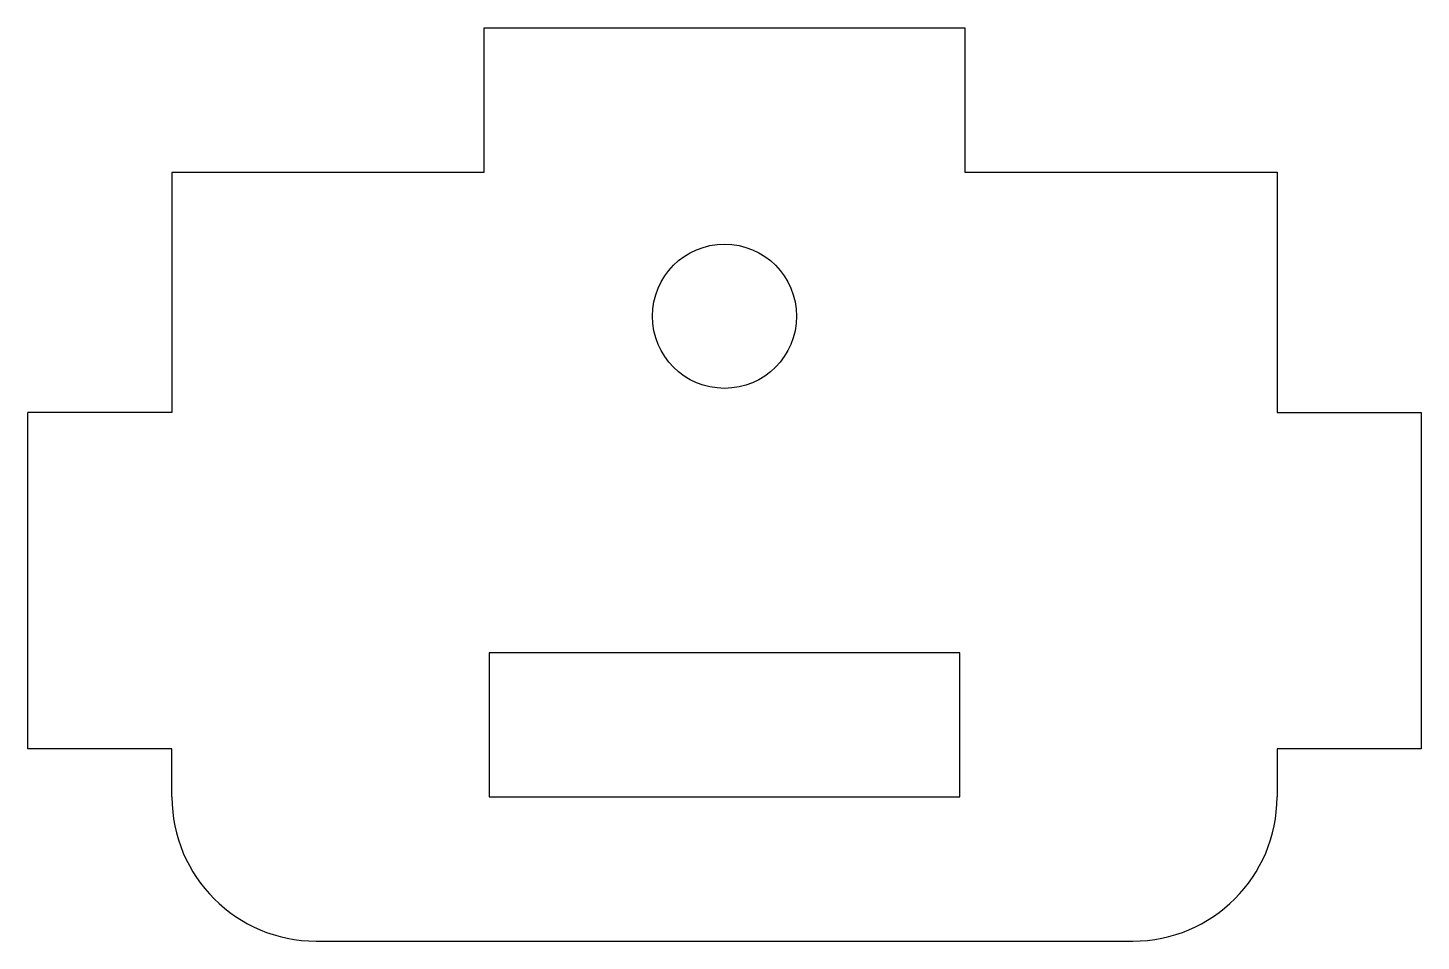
# Model space of a CAD drawing. Extents: x 3 to 32, y 127 to 146.
import ezdxf

# ---------------------------------------------------------------- set-up
doc = ezdxf.new("R2010")
doc.units = 0
doc.layers.get('0').update_dxf_attribs({"linetype": 'continuous'})

# ---------------------------------------------------------------- blocks, each defined once
blk = doc.blocks.new('FILLET009')
at = {"color": 0}
for p, q in [((12.5, 146), (22.5, 146)), ((12.5, 143), (12.5, 146)), ((22.5, 146), (22.5, 143)), ((6, 143), (6, 138)), ((6, 143), (12.5, 143)), ((22.5, 143), (29, 143)), ((29, 143), (29, 138)), ((3, 131), (3, 138)), ((6, 138), (3, 138)), ((29, 138), (32, 138)), ((32, 138), (32, 131)), ((22.4, 133), (12.6, 133)), ((12.6, 133), (12.6, 130)), ((22.4, 130), (22.4, 133)), ((6, 131), (3, 131)), ((6, 130), (6, 131)), ((29, 131), (29, 130)), ((32, 131), (29, 131)), ((12.6, 130), (22.4, 130)), ((9, 127), (26, 127))]:
    blk.add_line(p, q, dxfattribs=at)
blk.add_circle((17.5, 140), 1.5, dxfattribs=at)
for centre, start, end in [((9, 130), -180, -90), ((26, 130), -90, 0)]:
    blk.add_arc(centre, 3, start, end, dxfattribs=at)

msp = doc.modelspace()

# ---------------------------------------------------------------- block references
at = {"color": 0}
msp.add_blockref('FILLET009', (0, 0), dxfattribs=at)

doc.saveas('drawing.dxf')
